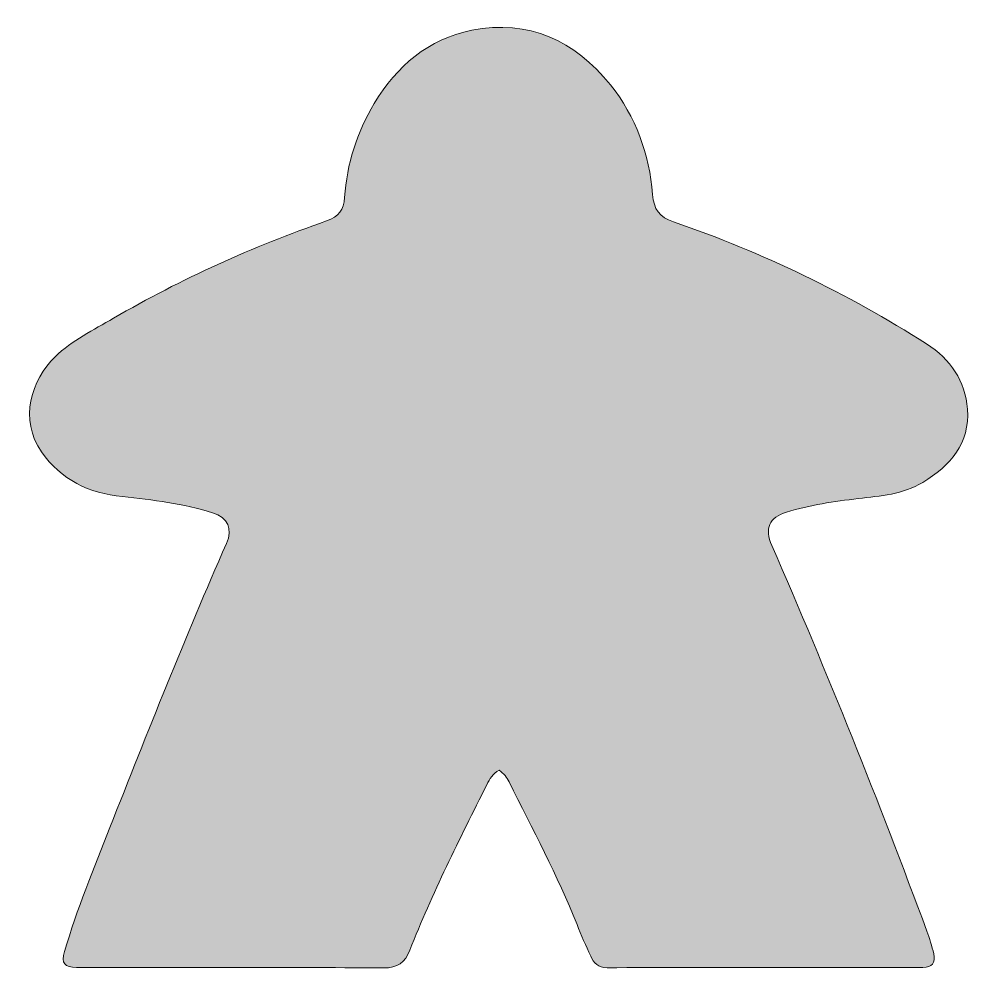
# Model space of a CAD drawing. Header units: inches. Extents: x 285 to 670, y 89 to 473.
import ezdxf

# ---------------------------------------------------------------- set-up
doc = ezdxf.new("R2010")
doc.units = ezdxf.units.IN
doc.header["$MEASUREMENT"] = 0
doc.layers.add('Capa 1', color=7, linetype='Continuous')

# ---------------------------------------------------------------- blocks, each defined once
blk = doc.blocks.new('block 3')
at = {"layer": 'Capa 1', "true_color": 0xd3d3d3}
h = blk.add_hatch(color=254, dxfattribs=at)
h.dxf.hatch_style = 2
edge = h.paths.add_edge_path()
edge.add_spline(control_points=[(479.68, 169.39), (477.11, 168), (475.87, 165.83), (474.73, 163.54), (463.68, 141.52), (452.51, 119.55), (443.55, 96.55), (441.6, 91.52), (438.68, 89.35), (432.81, 89.38), (391.43, 89.69), (350.05, 89.55), (308.69, 89.55), (303.88, 89.55), (302.46, 91.27), (303.83, 95.98), (308.85, 113.12), (315.64, 129.66), (322.21, 146.23), (337.44, 184.75), (352.63, 223.28), (369.36, 261.17), (371.98, 267.08), (369.94, 271.67), (363.77, 273.62), (351.88, 277.4), (339.56, 278.81), (327.24, 280.12), (313.72, 281.56), (302.48, 286.85), (294.53, 298.26), (285.43, 311.35), (290.38, 327.47), (300.02, 336.76), (306.9, 343.39), (315.53, 347.53), (323.69, 352.3), (351.1, 368.32), (379.91, 381.3), (409.87, 391.7), (414.9, 393.45), (416.83, 396.28), (417.15, 401.15), (418.08, 414.8), (422.1, 427.53), (429.15, 439.22), (438.28, 454.38), (450.99, 465.36), (468.6, 468.86), (491.72, 473.43), (510.29, 464.72), (524.69, 446.81), (535.05, 433.92), (540.44, 418.8), (541.79, 402.4), (542.28, 396.47), (544.39, 393.28), (550.29, 391.28), (586.38, 378.99), (620.46, 362.45), (652.63, 341.93), (662.34, 335.73), (668.35, 326.97), (669.17, 315.54), (670.19, 301.67), (662.24, 292.67), (651.05, 285.88), (643.03, 281), (633.96, 280.43), (624.98, 279.34), (615.21, 278.13), (605.42, 276.82), (595.98, 273.84), (588.83, 271.58), (587.01, 267.33), (590.05, 260.32), (612.43, 208.9), (633.25, 156.87), (652.75, 104.29), (653.87, 101.3), (654.78, 98.22), (655.52, 95.1), (656.38, 91.41), (654.85, 89.57), (651.09, 89.57), (608.53, 89.53), (565.95, 89.58), (523.38, 89.47), (519.74, 89.47), (518.01, 91.44), (516.73, 94.14), (514.75, 98.34), (512.95, 102.65), (511.2, 106.96), (503.24, 126.78), (493.16, 145.58), (483.74, 164.69), (482.86, 166.56), (481.54, 167.99), (479.68, 169.39)], knot_values=[0, 0, 0, 0, 1, 1, 1, 2, 2, 2, 3, 3, 3, 4, 4, 4, 5, 5, 5, 6, 6, 6, 7, 7, 7, 8, 8, 8, 9, 9, 9, 10, 10, 10, 11, 11, 11, 12, 12, 12, 13, 13, 13, 14, 14, 14, 15, 15, 15, 16, 16, 16, 17, 17, 17, 18, 18, 18, 19, 19, 19, 20, 20, 20, 21, 21, 21, 22, 22, 22, 23, 23, 23, 24, 24, 24, 25, 25, 25, 26, 26, 26, 27, 27, 27, 28, 28, 28, 29, 29, 29, 30, 30, 30, 31, 31, 31, 32, 32, 32, 33, 33, 33, 33], degree=3, periodic=1)
at = {"layer": 'Capa 1', "lineweight": 0}
blk.add_open_spline([(479.68, 169.39), (477.11, 168), (475.87, 165.83), (474.73, 163.54), (463.68, 141.52), (452.51, 119.55), (443.55, 96.55), (441.6, 91.52), (438.68, 89.35), (432.81, 89.38), (391.43, 89.69), (350.05, 89.55), (308.69, 89.55), (303.88, 89.55), (302.46, 91.27), (303.83, 95.98), (308.85, 113.12), (315.64, 129.66), (322.21, 146.23), (337.44, 184.75), (352.63, 223.28), (369.36, 261.17), (371.98, 267.08), (369.94, 271.67), (363.77, 273.62), (351.88, 277.4), (339.56, 278.81), (327.24, 280.12), (313.72, 281.56), (302.48, 286.85), (294.53, 298.26), (285.43, 311.35), (290.38, 327.47), (300.02, 336.76), (306.9, 343.39), (315.53, 347.53), (323.69, 352.3), (351.1, 368.32), (379.91, 381.3), (409.87, 391.7), (414.9, 393.45), (416.83, 396.28), (417.15, 401.15), (418.08, 414.8), (422.1, 427.53), (429.15, 439.22), (438.28, 454.38), (450.99, 465.36), (468.6, 468.86), (491.72, 473.43), (510.29, 464.72), (524.69, 446.81), (535.05, 433.92), (540.44, 418.8), (541.79, 402.4), (542.28, 396.47), (544.39, 393.28), (550.29, 391.28), (586.38, 378.99), (620.46, 362.45), (652.63, 341.93), (662.34, 335.73), (668.35, 326.97), (669.17, 315.54), (670.19, 301.67), (662.24, 292.67), (651.05, 285.88), (643.03, 281), (633.96, 280.43), (624.98, 279.34), (615.21, 278.13), (605.42, 276.82), (595.98, 273.84), (588.83, 271.58), (587.01, 267.33), (590.05, 260.32), (612.43, 208.9), (633.25, 156.87), (652.75, 104.29), (653.87, 101.3), (654.78, 98.22), (655.52, 95.1), (656.38, 91.41), (654.85, 89.57), (651.09, 89.57), (608.53, 89.53), (565.95, 89.58), (523.38, 89.47), (519.74, 89.47), (518.01, 91.44), (516.73, 94.14), (514.75, 98.34), (512.95, 102.65), (511.2, 106.96), (503.24, 126.78), (493.16, 145.58), (483.74, 164.69), (482.86, 166.56), (481.54, 167.99), (479.68, 169.39)], degree=3, knots=[0, 0, 0, 0, 1, 1, 1, 2, 2, 2, 3, 3, 3, 4, 4, 4, 5, 5, 5, 6, 6, 6, 7, 7, 7, 8, 8, 8, 9, 9, 9, 10, 10, 10, 11, 11, 11, 12, 12, 12, 13, 13, 13, 14, 14, 14, 15, 15, 15, 16, 16, 16, 17, 17, 17, 18, 18, 18, 19, 19, 19, 20, 20, 20, 21, 21, 21, 22, 22, 22, 23, 23, 23, 24, 24, 24, 25, 25, 25, 26, 26, 26, 27, 27, 27, 28, 28, 28, 29, 29, 29, 30, 30, 30, 31, 31, 31, 32, 32, 32, 33, 33, 33, 33], dxfattribs=at)
blk = doc.blocks.new('block 2')
at = {"layer": 'Capa 1'}
blk.add_blockref('block 3', (0, 0), dxfattribs=at)

msp = doc.modelspace()

# ---------------------------------------------------------------- block references
at = {"layer": 'Capa 1'}
msp.add_blockref('block 2', (0, 0), dxfattribs=at)

doc.saveas('drawing.dxf')
